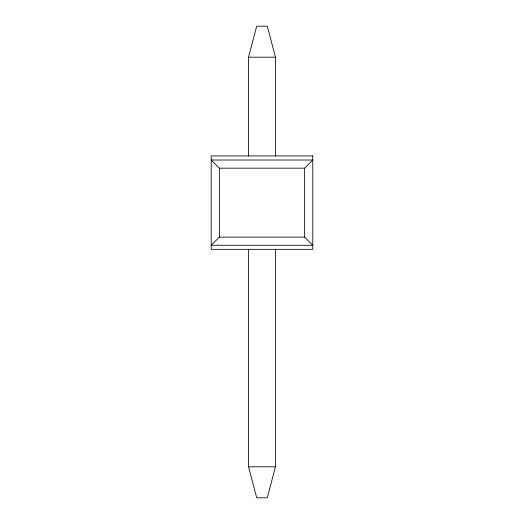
<?xml version="1.0" encoding="UTF-8"?>
<svg xmlns="http://www.w3.org/2000/svg" width="524" height="524" viewBox="0 0 524 524"><rect width="100%" height="100%" fill="white"/><g stroke="black" fill="none" stroke-linecap="round" stroke-linejoin="round"><path stroke-width="0.79" d="M248.54 156.126L248.54 57.208L256.695 26.2L267.306 26.2L275.46 57.208L275.46 156.126M275.46 249.326L275.46 466.792L267.306 497.8L256.695 497.8L248.54 466.792L248.54 249.326M219.366 237.117L211.211 245.271L312.789 245.271L304.634 237.117L219.366 237.117L219.366 168.171L211.211 160.01L312.789 160.01L304.634 168.171L219.366 168.171M248.54 57.208L275.46 57.208M248.54 466.792L275.46 466.792M304.634 168.171L304.634 237.117M312.789 155.929L211.211 155.929L211.211 249.352L312.789 249.352L312.789 155.929"/></g></svg>
